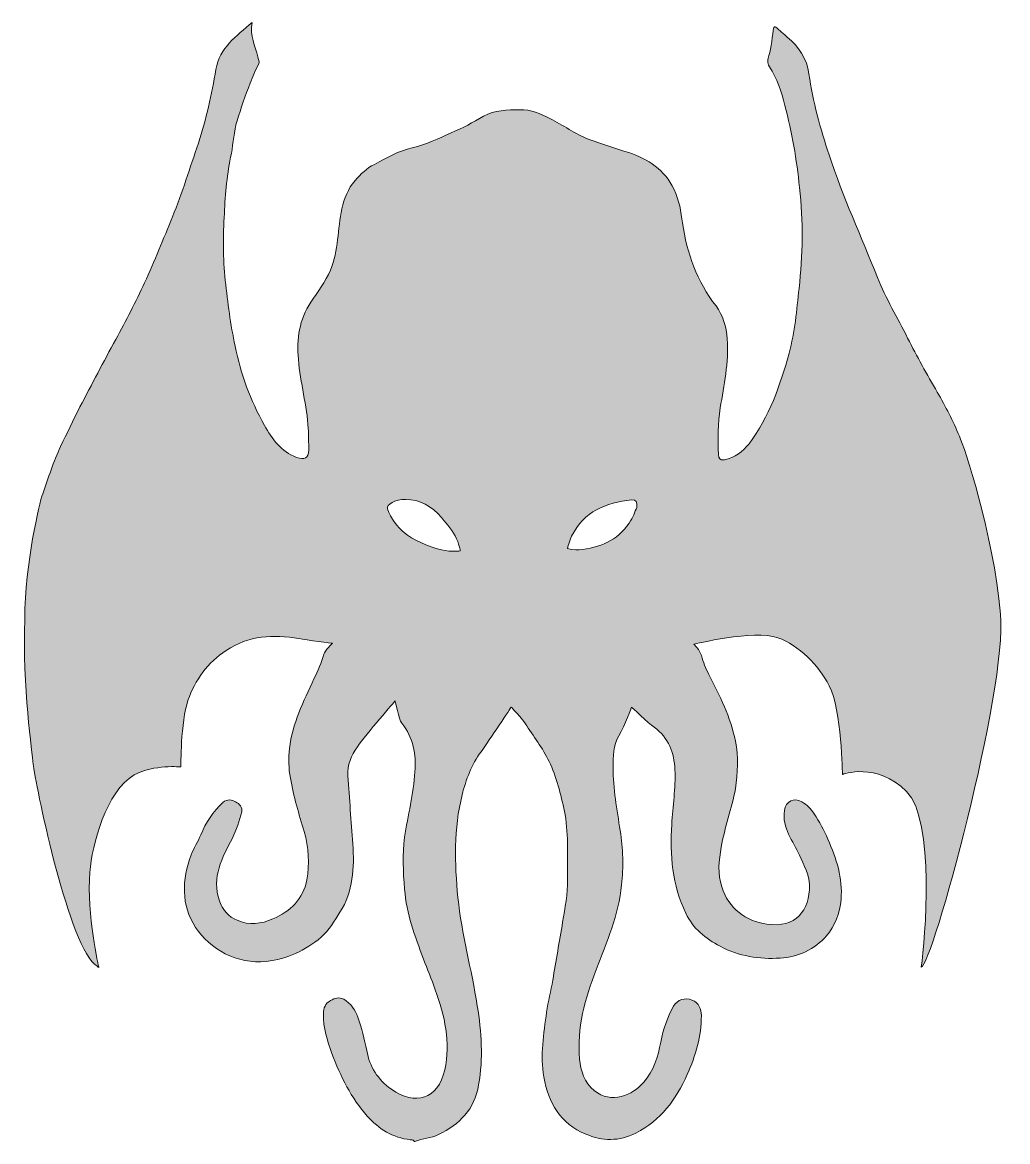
# Model space of a CAD drawing. Header units: inches. Extents: x -8.9 to 6.9, y 0.1 to 10.3.
# Drawn here: x 0.221 to 3.121, y 0.261 to 3.556 of the extents above; entities that cross this region are included whole.
import ezdxf

# ---------------------------------------------------------------- set-up
doc = ezdxf.new("R2010")
doc.units = ezdxf.units.IN
doc.header["$MEASUREMENT"] = 0
doc.layers.add('CTHULU PACK 1-10', color=7, linetype='Continuous', lineweight=0)

msp = doc.modelspace()

# ---------------------------------------------------------------- hatches: boundary and pattern name
at = {"layer": 'CTHULU PACK 1-10', "true_color": 0x020203, "transparency": 33554687}
h = msp.add_hatch(color=178, dxfattribs=at)
h.dxf.hatch_style = 2
edge = h.paths.add_edge_path()
edge.add_spline(control_points=[(2.0291, 2.1278), (2.0305, 2.1444), (2.0277, 2.1514), (2.0138, 2.15), (1.9388, 2.1417), (1.8735, 2.1167), (1.8374, 2.0431), (1.8319, 2.0319), (1.8249, 2.0069), (1.8249, 2.0069), (1.8249, 2.0069), (1.8485, 2.0014), (1.8596, 2.0028), (1.9194, 2.0097), (1.9721, 2.0292), (2.0069, 2.0819), (2.018, 2.0986), (2.0235, 2.1153), (2.0291, 2.1278)], knot_values=[0, 0, 0, 0, 1, 1, 1, 2, 2, 2, 3, 3, 3, 4, 4, 4, 5, 5, 5, 6, 6, 6, 6], degree=3, periodic=0)
edge = h.paths.add_edge_path()
edge.add_spline(control_points=[(1.3499, 2.1514), (1.3166, 2.1514), (1.2916, 2.1361), (1.2957, 2.1236), (1.3055, 2.0944), (1.3235, 2.0708), (1.3457, 2.0528), (1.3666, 2.0347), (1.4152, 2.0125), (1.4541, 2.0028), (1.4846, 1.9958), (1.5096, 2), (1.5096, 2), (1.5096, 2), (1.5069, 2.0208), (1.4944, 2.0444), (1.4832, 2.0653), (1.4624, 2.0875), (1.4541, 2.0986), (1.4263, 2.1319), (1.3888, 2.1514), (1.3499, 2.1514)], knot_values=[0, 0, 0, 0, 1, 1, 1, 2, 2, 2, 3, 3, 3, 4, 4, 4, 5, 5, 5, 6, 6, 6, 7, 7, 7, 7], degree=3, periodic=0)
edge = h.paths.add_edge_path()
edge.add_spline(control_points=[(0.2805, 2.1681), (0.2971, 2.2153), (0.3124, 2.2625), (0.3332, 2.3069), (0.3513, 2.3458), (0.3707, 2.3847), (0.3902, 2.4236), (0.4249, 2.4903), (0.4596, 2.5569), (0.4957, 2.6222), (0.5263, 2.6778), (0.5541, 2.7333), (0.5805, 2.7889), (0.6096, 2.8528), (0.636, 2.9181), (0.6624, 2.9833), (0.6916, 3.0542), (0.7138, 3.1278), (0.7388, 3.2), (0.7624, 3.2708), (0.7777, 3.3431), (0.7902, 3.4167), (0.8013, 3.4819), (0.8499, 3.5139), (0.8971, 3.5556), (0.8902, 3.5153), (0.9055, 3.4861), (0.9138, 3.4542), (0.9152, 3.4472), (0.9194, 3.4403), (0.9166, 3.4333), (0.9069, 3.4153), (0.8985, 3.3958), (0.8916, 3.3764), (0.8763, 3.3403), (0.8638, 3.3028), (0.8527, 3.2653), (0.843, 3.2347), (0.8416, 3.2014), (0.836, 3.1694), (0.8235, 3.1111), (0.818, 3.0528), (0.8152, 2.9931), (0.811, 2.9278), (0.811, 2.8611), (0.818, 2.7958), (0.8249, 2.7306), (0.8332, 2.6667), (0.8471, 2.6028), (0.8638, 2.5208), (0.8916, 2.4431), (0.9332, 2.3694), (0.9555, 2.3292), (0.9819, 2.2931), (1.0277, 2.275), (1.0513, 2.2667), (1.0624, 2.2722), (1.0638, 2.2972), (1.0638, 2.3181), (1.0624, 2.3389), (1.0624, 2.3597), (1.0582, 2.4278), (1.0388, 2.4944), (1.0332, 2.5639), (1.0277, 2.6236), (1.036, 2.6806), (1.0694, 2.7319), (1.0902, 2.7625), (1.1124, 2.7917), (1.1277, 2.8264), (1.1513, 2.8847), (1.1485, 2.9472), (1.161, 3.0069), (1.168, 3.0375), (1.1791, 3.0653), (1.1999, 3.0903), (1.2166, 3.1097), (1.2346, 3.1264), (1.2569, 3.1375), (1.293, 3.1569), (1.3291, 3.1778), (1.368, 3.1861), (1.4096, 3.1958), (1.4457, 3.2139), (1.4832, 3.2306), (1.5166, 3.2444), (1.5471, 3.2611), (1.5777, 3.2792), (1.611, 3.2986), (1.6485, 3.2972), (1.6846, 3.2986), (1.718, 3.3), (1.7457, 3.2861), (1.7735, 3.2722), (1.8124, 3.2542), (1.8471, 3.2264), (1.8888, 3.2111), (1.9277, 3.1972), (1.9666, 3.1847), (2.0055, 3.1722), (2.0638, 3.1528), (2.111, 3.1222), (2.1388, 3.0639), (2.1541, 3.0319), (2.1596, 2.9986), (2.1638, 2.9653), (2.1763, 2.875), (2.2069, 2.7931), (2.2624, 2.7208), (2.2832, 2.6931), (2.293, 2.6597), (2.2957, 2.6236), (2.2999, 2.5542), (2.286, 2.4875), (2.2749, 2.4208), (2.268, 2.375), (2.268, 2.3292), (2.2694, 2.2833), (2.2694, 2.2722), (2.2735, 2.2653), (2.2874, 2.2681), (2.318, 2.275), (2.3416, 2.2917), (2.3596, 2.3153), (2.4194, 2.3944), (2.4513, 2.4875), (2.4777, 2.5819), (2.4944, 2.6444), (2.4999, 2.7083), (2.5069, 2.7722), (2.518, 2.8708), (2.5194, 2.9694), (2.5082, 3.0694), (2.4999, 3.1514), (2.486, 3.2319), (2.4652, 3.3111), (2.4555, 3.3514), (2.4416, 3.3903), (2.4194, 3.425), (2.4124, 3.4361), (2.4138, 3.4472), (2.418, 3.4583), (2.4249, 3.4778), (2.4291, 3.5208), (2.4319, 3.5389), (2.4319, 3.5417), (2.436, 3.5444), (2.4388, 3.5417), (2.4471, 3.5333), (2.4638, 3.5194), (2.4721, 3.5125), (2.5055, 3.4847), (2.5305, 3.4486), (2.536, 3.4042), (2.5471, 3.3222), (2.5694, 3.2431), (2.5957, 3.1653), (2.636, 3.0417), (2.6902, 2.925), (2.7374, 2.8042), (2.7624, 2.7431), (2.7971, 2.6861), (2.8263, 2.6264), (2.8541, 2.5722), (2.8832, 2.5194), (2.9138, 2.4667), (2.9388, 2.425), (2.9596, 2.3819), (2.9791, 2.3375), (2.993, 2.3056), (3.0777, 2.0569), (3.0999, 1.8139), (3.1207, 1.5944), (2.8971, 0.775), (2.8666, 0.775), (2.8777, 0.8542), (2.9082, 1.2069), (2.8235, 1.2917), (2.7346, 1.3806), (2.6346, 1.3417), (2.6346, 1.3417), (2.6346, 1.3417), (2.6319, 1.5319), (2.5957, 1.6028), (2.5638, 1.6639), (2.5069, 1.7222), (2.4444, 1.7444), (2.3735, 1.7694), (2.1971, 1.725), (2.1971, 1.725), (2.1971, 1.725), (2.2152, 1.7083), (2.2194, 1.6917), (2.2249, 1.6722), (2.2319, 1.6542), (2.2416, 1.6361), (2.2735, 1.5736), (2.3055, 1.5111), (2.3194, 1.4403), (2.3291, 1.3931), (2.3263, 1.3472), (2.3194, 1.3), (2.3096, 1.2417), (2.2874, 1.1861), (2.2777, 1.1278), (2.2707, 1.0889), (2.2666, 1.0486), (2.2791, 1.0111), (2.2999, 0.9472), (2.3499, 0.9097), (2.4124, 0.9014), (2.4971, 0.8889), (2.5388, 0.9403), (2.5374, 1.0167), (2.5374, 1.0458), (2.5207, 1.075), (2.5082, 1.1042), (2.4902, 1.1458), (2.4555, 1.1833), (2.4638, 1.2361), (2.468, 1.2625), (2.4916, 1.275), (2.5152, 1.2611), (2.5305, 1.2528), (2.5416, 1.2403), (2.5513, 1.2264), (2.5666, 1.2028), (2.5805, 1.1778), (2.5916, 1.1514), (2.6166, 1.0944), (2.636, 1.0375), (2.6305, 0.9736), (2.6263, 0.9333), (2.6124, 0.8958), (2.5874, 0.8667), (2.5527, 0.8264), (2.5041, 0.8042), (2.4513, 0.8014), (2.3902, 0.7972), (2.3291, 0.8069), (2.2749, 0.8361), (2.2319, 0.8583), (2.1944, 0.8889), (2.1735, 0.9333), (2.1332, 1.0167), (2.1263, 1.1056), (2.1319, 1.1944), (2.1346, 1.2486), (2.1444, 1.3014), (2.1416, 1.3556), (2.1388, 1.4056), (2.1235, 1.45), (2.0805, 1.4806), (2.0624, 1.4931), (2.0138, 1.5403), (2.0138, 1.5403), (2.0138, 1.5403), (1.9944, 1.4861), (1.9763, 1.4556), (1.9596, 1.4264), (1.9596, 1.3958), (1.9596, 1.3625), (1.9596, 1.3), (1.9707, 1.2389), (1.9805, 1.1764), (1.9888, 1.1236), (1.9902, 1.0694), (1.9846, 1.0167), (1.9763, 0.9292), (1.9402, 0.8486), (1.9096, 0.7667), (1.8763, 0.6819), (1.8527, 0.5958), (1.861, 0.5042), (1.8638, 0.4694), (1.8749, 0.4361), (1.9041, 0.4111), (1.9527, 0.3708), (2.018, 0.3972), (2.0499, 0.4361), (2.0791, 0.4694), (2.0916, 0.5111), (2.0999, 0.5542), (2.1069, 0.5917), (2.1194, 0.6264), (2.1374, 0.6597), (2.1485, 0.6792), (2.1721, 0.6861), (2.1916, 0.6778), (2.2124, 0.6694), (2.2194, 0.6514), (2.2194, 0.6319), (2.2194, 0.5708), (2.2027, 0.5153), (2.1777, 0.4583), (2.1444, 0.3847), (2.0999, 0.3236), (2.0263, 0.2861), (1.9777, 0.2611), (1.9277, 0.2625), (1.8791, 0.2833), (1.8041, 0.3139), (1.7694, 0.375), (1.7555, 0.4514), (1.7444, 0.5153), (1.7555, 0.5792), (1.7638, 0.6417), (1.768, 0.6736), (1.7763, 0.7042), (1.7819, 0.7361), (1.7916, 0.7931), (1.8013, 0.85), (1.811, 0.9069), (1.818, 0.9486), (1.8263, 0.9903), (1.8249, 1.0333), (1.8249, 1.0972), (1.8291, 1.1597), (1.818, 1.2236), (1.8082, 1.275), (1.7957, 1.325), (1.7749, 1.3722), (1.7569, 1.4125), (1.7291, 1.4486), (1.7055, 1.4847), (1.6916, 1.5069), (1.6596, 1.5403), (1.6596, 1.5403), (1.6596, 1.5403), (1.5957, 1.443), (1.5707, 1.4083), (1.543, 1.3708), (1.5263, 1.3264), (1.5152, 1.2819), (1.4902, 1.1819), (1.493, 1.0806), (1.5027, 0.9792), (1.5138, 0.8722), (1.543, 0.7681), (1.5596, 0.6611), (1.5721, 0.5833), (1.5777, 0.5069), (1.5638, 0.4278), (1.5513, 0.3556), (1.5082, 0.3125), (1.4457, 0.2819), (1.4235, 0.2708), (1.3985, 0.2708), (1.3763, 0.2611), (1.3749, 0.2611), (1.3749, 0.2611), (1.3735, 0.2625), (1.3707, 0.2667), (1.3666, 0.2667), (1.3624, 0.2667), (1.311, 0.2722), (1.2694, 0.2986), (1.236, 0.3361), (1.1888, 0.3889), (1.1569, 0.4528), (1.1319, 0.5208), (1.118, 0.5583), (1.1055, 0.5958), (1.1069, 0.6375), (1.1069, 0.6542), (1.1124, 0.668), (1.1277, 0.6764), (1.1402, 0.6833), (1.1527, 0.6875), (1.1666, 0.6805), (1.1874, 0.668), (1.2013, 0.6486), (1.2082, 0.6278), (1.2194, 0.5958), (1.2277, 0.5625), (1.2346, 0.5292), (1.243, 0.4806), (1.2666, 0.4444), (1.3069, 0.4153), (1.3763, 0.3667), (1.4444, 0.3847), (1.4638, 0.4722), (1.4819, 0.5528), (1.4638, 0.6319), (1.436, 0.7083), (1.4249, 0.7389), (1.4124, 0.7694), (1.4013, 0.7986), (1.3763, 0.8653), (1.3513, 0.9319), (1.3457, 1.0042), (1.3416, 1.0555), (1.3388, 1.1069), (1.3457, 1.1569), (1.3555, 1.2208), (1.3721, 1.2847), (1.3763, 1.35), (1.3805, 1.4), (1.3721, 1.45), (1.3374, 1.493), (1.3291, 1.5042), (1.318, 1.5583), (1.318, 1.5583), (1.318, 1.5583), (1.2332, 1.4611), (1.2069, 1.4236), (1.1888, 1.3972), (1.1763, 1.3708), (1.1791, 1.3375), (1.1846, 1.2708), (1.1874, 1.2042), (1.193, 1.1375), (1.1985, 1.0667), (1.1944, 0.9972), (1.1555, 0.9361), (1.1388, 0.9097), (1.1235, 0.8833), (1.0999, 0.8625), (1.0527, 0.8236), (1.0013, 0.7986), (0.9388, 0.7917), (0.8527, 0.7819), (0.7721, 0.8278), (0.7305, 0.8917), (0.6874, 0.9583), (0.6902, 1.0319), (0.718, 1.1056), (0.7249, 1.125), (0.7374, 1.1431), (0.7457, 1.1639), (0.761, 1.2), (0.7819, 1.2333), (0.811, 1.2597), (0.8235, 1.2708), (0.8374, 1.2667), (0.8485, 1.2611), (0.8596, 1.2555), (0.8694, 1.2444), (0.8666, 1.2319), (0.8596, 1.2056), (0.8513, 1.1792), (0.8388, 1.1542), (0.8096, 1.0972), (0.7763, 1.0403), (0.8013, 0.9694), (0.811, 0.9403), (0.8277, 0.9236), (0.8527, 0.9125), (0.8888, 0.8972), (0.9235, 0.9014), (0.9582, 0.9167), (1.0096, 0.9389), (1.0471, 0.975), (1.0582, 1.0319), (1.0666, 1.0792), (1.0638, 1.1264), (1.0499, 1.1736), (1.0346, 1.225), (1.0194, 1.2778), (1.0096, 1.3306), (1.0041, 1.3597), (1.0041, 1.3889), (1.0069, 1.4181), (1.0152, 1.4917), (1.0485, 1.5569), (1.0791, 1.6236), (1.0902, 1.6472), (1.1013, 1.6708), (1.1082, 1.6958), (1.111, 1.7056), (1.1332, 1.7278), (1.1332, 1.7278), (1.1332, 1.7278), (1.0569, 1.7375), (1.0346, 1.7417), (0.9596, 1.7542), (0.8874, 1.7514), (0.8207, 1.7069), (0.7666, 1.6708), (0.7291, 1.6208), (0.7082, 1.5597), (0.686, 1.4958), (0.6874, 1.3639), (0.6874, 1.3639), (0.6874, 1.3639), (0.6082, 1.3722), (0.5499, 1.3403), (0.468, 1.2931), (0.4249, 1.1333), (0.4194, 1.0542), (0.4096, 0.9278), (0.4457, 0.7736), (0.4457, 0.7736), (0.4457, 0.7736), (0.436, 0.7819), (0.4332, 0.7833), (0.3499, 0.8611), (0.2582, 1.3208), (0.2527, 1.3722), (0.2499, 1.4028), (0.2207, 1.6028), (0.2277, 1.7986), (0.2291, 1.9667), (0.2707, 2.1389), (0.2805, 2.1681)], knot_values=[0, 0, 0, 0, 1, 1, 1, 2, 2, 2, 3, 3, 3, 4, 4, 4, 5, 5, 5, 6, 6, 6, 7, 7, 7, 8, 8, 8, 9, 9, 9, 10, 10, 10, 11, 11, 11, 12, 12, 12, 13, 13, 13, 14, 14, 14, 15, 15, 15, 16, 16, 16, 17, 17, 17, 18, 18, 18, 19, 19, 19, 20, 20, 20, 21, 21, 21, 22, 22, 22, 23, 23, 23, 24, 24, 24, 25, 25, 25, 26, 26, 26, 27, 27, 27, 28, 28, 28, 29, 29, 29, 30, 30, 30, 31, 31, 31, 32, 32, 32, 33, 33, 33, 34, 34, 34, 35, 35, 35, 36, 36, 36, 37, 37, 37, 38, 38, 38, 39, 39, 39, 40, 40, 40, 41, 41, 41, 42, 42, 42, 43, 43, 43, 44, 44, 44, 45, 45, 45, 46, 46, 46, 47, 47, 47, 48, 48, 48, 49, 49, 49, 50, 50, 50, 51, 51, 51, 52, 52, 52, 53, 53, 53, 54, 54, 54, 55, 55, 55, 56, 56, 56, 57, 57, 57, 58, 58, 58, 59, 59, 59, 60, 60, 60, 61, 61, 61, 62, 62, 62, 63, 63, 63, 64, 64, 64, 65, 65, 65, 66, 66, 66, 67, 67, 67, 68, 68, 68, 69, 69, 69, 70, 70, 70, 71, 71, 71, 72, 72, 72, 73, 73, 73, 74, 74, 74, 75, 75, 75, 76, 76, 76, 77, 77, 77, 78, 78, 78, 79, 79, 79, 80, 80, 80, 81, 81, 81, 82, 82, 82, 83, 83, 83, 84, 84, 84, 85, 85, 85, 86, 86, 86, 87, 87, 87, 88, 88, 88, 89, 89, 89, 90, 90, 90, 91, 91, 91, 92, 92, 92, 93, 93, 93, 94, 94, 94, 95, 95, 95, 96, 96, 96, 97, 97, 97, 98, 98, 98, 99, 99, 99, 100, 100, 100, 101, 101, 101, 102, 102, 102, 103, 103, 103, 104, 104, 104, 105, 105, 105, 106, 106, 106, 107, 107, 107, 108, 108, 108, 109, 109, 109, 110, 110, 110, 111, 111, 111, 112, 112, 112, 113, 113, 113, 114, 114, 114, 115, 115, 115, 116, 116, 116, 117, 117, 117, 118, 118, 118, 119, 119, 119, 120, 120, 120, 121, 121, 121, 122, 122, 122, 123, 123, 123, 124, 124, 124, 125, 125, 125, 126, 126, 126, 127, 127, 127, 128, 128, 128, 129, 129, 129, 130, 130, 130, 131, 131, 131, 132, 132, 132, 133, 133, 133, 134, 134, 134, 135, 135, 135, 136, 136, 136, 137, 137, 137, 138, 138, 138, 139, 139, 139, 140, 140, 140, 141, 141, 141, 142, 142, 142, 143, 143, 143, 144, 144, 144, 145, 145, 145, 146, 146, 146, 147, 147, 147, 148, 148, 148, 149, 149, 149, 150, 150, 150, 151, 151, 151, 152, 152, 152, 153, 153, 153, 154, 154, 154, 155, 155, 155, 156, 156, 156, 157, 157, 157, 158, 158, 158, 159, 159, 159, 160, 160, 160, 161, 161, 161, 162, 162, 162, 163, 163, 163, 164, 164, 164, 165, 165, 165, 166, 166, 166, 167, 167, 167, 168, 168, 168, 168], degree=3, periodic=0)

# ---------------------------------------------------------------- linework, layer by layer
at = {"layer": 'CTHULU PACK 1-10'}
for points, knots in [([(0.2805, 2.1681), (0.2971, 2.2153), (0.3124, 2.2625), (0.3332, 2.3069), (0.3513, 2.3458), (0.3707, 2.3847), (0.3902, 2.4236), (0.4249, 2.4903), (0.4596, 2.5569), (0.4957, 2.6222), (0.5263, 2.6778), (0.5541, 2.7333), (0.5805, 2.7889), (0.6096, 2.8528), (0.636, 2.9181), (0.6624, 2.9833), (0.6916, 3.0542), (0.7138, 3.1278), (0.7388, 3.2), (0.7624, 3.2708), (0.7777, 3.3431), (0.7902, 3.4167), (0.8013, 3.4819), (0.8499, 3.5139), (0.8971, 3.5556), (0.8902, 3.5153), (0.9055, 3.4861), (0.9138, 3.4542), (0.9152, 3.4472), (0.9194, 3.4403), (0.9166, 3.4333), (0.9069, 3.4153), (0.8985, 3.3958), (0.8916, 3.3764), (0.8763, 3.3403), (0.8638, 3.3028), (0.8527, 3.2653), (0.843, 3.2347), (0.8416, 3.2014), (0.836, 3.1694), (0.8235, 3.1111), (0.818, 3.0528), (0.8152, 2.9931), (0.811, 2.9278), (0.811, 2.8611), (0.818, 2.7958), (0.8249, 2.7306), (0.8332, 2.6667), (0.8471, 2.6028), (0.8638, 2.5208), (0.8916, 2.4431), (0.9332, 2.3694), (0.9555, 2.3292), (0.9819, 2.2931), (1.0277, 2.275), (1.0513, 2.2667), (1.0624, 2.2722), (1.0638, 2.2972), (1.0638, 2.3181), (1.0624, 2.3389), (1.0624, 2.3597), (1.0582, 2.4278), (1.0388, 2.4944), (1.0332, 2.5639), (1.0277, 2.6236), (1.036, 2.6806), (1.0694, 2.7319), (1.0902, 2.7625), (1.1124, 2.7917), (1.1277, 2.8264), (1.1513, 2.8847), (1.1485, 2.9472), (1.161, 3.0069), (1.168, 3.0375), (1.1791, 3.0653), (1.1999, 3.0903), (1.2166, 3.1097), (1.2346, 3.1264), (1.2569, 3.1375), (1.293, 3.1569), (1.3291, 3.1778), (1.368, 3.1861), (1.4096, 3.1958), (1.4457, 3.2139), (1.4832, 3.2306), (1.5166, 3.2444), (1.5471, 3.2611), (1.5777, 3.2792), (1.611, 3.2986), (1.6485, 3.2972), (1.6846, 3.2986), (1.718, 3.3), (1.7457, 3.2861), (1.7735, 3.2722), (1.8124, 3.2542), (1.8471, 3.2264), (1.8888, 3.2111), (1.9277, 3.1972), (1.9666, 3.1847), (2.0055, 3.1722), (2.0638, 3.1528), (2.111, 3.1222), (2.1388, 3.0639), (2.1541, 3.0319), (2.1596, 2.9986), (2.1638, 2.9653), (2.1763, 2.875), (2.2069, 2.7931), (2.2624, 2.7208), (2.2832, 2.6931), (2.293, 2.6597), (2.2957, 2.6236), (2.2999, 2.5542), (2.286, 2.4875), (2.2749, 2.4208), (2.268, 2.375), (2.268, 2.3292), (2.2694, 2.2833), (2.2694, 2.2722), (2.2735, 2.2653), (2.2874, 2.2681), (2.318, 2.275), (2.3416, 2.2917), (2.3596, 2.3153), (2.4194, 2.3944), (2.4513, 2.4875), (2.4777, 2.5819), (2.4944, 2.6444), (2.4999, 2.7083), (2.5069, 2.7722), (2.518, 2.8708), (2.5194, 2.9694), (2.5082, 3.0694), (2.4999, 3.1514), (2.486, 3.2319), (2.4652, 3.3111), (2.4555, 3.3514), (2.4416, 3.3903), (2.4194, 3.425), (2.4124, 3.4361), (2.4138, 3.4472), (2.418, 3.4583), (2.4249, 3.4778), (2.4291, 3.5208), (2.4319, 3.5389), (2.4319, 3.5417), (2.436, 3.5444), (2.4388, 3.5417), (2.4471, 3.5333), (2.4638, 3.5194), (2.4721, 3.5125), (2.5055, 3.4847), (2.5305, 3.4486), (2.536, 3.4042), (2.5471, 3.3222), (2.5694, 3.2431), (2.5957, 3.1653), (2.636, 3.0417), (2.6902, 2.925), (2.7374, 2.8042), (2.7624, 2.7431), (2.7971, 2.6861), (2.8263, 2.6264), (2.8541, 2.5722), (2.8832, 2.5194), (2.9138, 2.4667), (2.9388, 2.425), (2.9596, 2.3819), (2.9791, 2.3375), (2.993, 2.3056), (3.0777, 2.0569), (3.0999, 1.8139), (3.1207, 1.5944), (2.8971, 0.775), (2.8666, 0.775), (2.8777, 0.8542), (2.9082, 1.2069), (2.8235, 1.2917), (2.7346, 1.3806), (2.6346, 1.3417), (2.6346, 1.3417), (2.6346, 1.3417), (2.6319, 1.5319), (2.5957, 1.6028), (2.5638, 1.6639), (2.5069, 1.7222), (2.4444, 1.7444), (2.3735, 1.7694), (2.1971, 1.725), (2.1971, 1.725), (2.1971, 1.725), (2.2152, 1.7083), (2.2194, 1.6917), (2.2249, 1.6722), (2.2319, 1.6542), (2.2416, 1.6361), (2.2735, 1.5736), (2.3055, 1.5111), (2.3194, 1.4403), (2.3291, 1.3931), (2.3263, 1.3472), (2.3194, 1.3), (2.3096, 1.2417), (2.2874, 1.1861), (2.2777, 1.1278), (2.2707, 1.0889), (2.2666, 1.0486), (2.2791, 1.0111), (2.2999, 0.9472), (2.3499, 0.9097), (2.4124, 0.9014), (2.4971, 0.8889), (2.5388, 0.9403), (2.5374, 1.0167), (2.5374, 1.0458), (2.5207, 1.075), (2.5082, 1.1042), (2.4902, 1.1458), (2.4555, 1.1833), (2.4638, 1.2361), (2.468, 1.2625), (2.4916, 1.275), (2.5152, 1.2611), (2.5305, 1.2528), (2.5416, 1.2403), (2.5513, 1.2264), (2.5666, 1.2028), (2.5805, 1.1778), (2.5916, 1.1514), (2.6166, 1.0944), (2.636, 1.0375), (2.6305, 0.9736), (2.6263, 0.9333), (2.6124, 0.8958), (2.5874, 0.8667), (2.5527, 0.8264), (2.5041, 0.8042), (2.4513, 0.8014), (2.3902, 0.7972), (2.3291, 0.8069), (2.2749, 0.8361), (2.2319, 0.8583), (2.1944, 0.8889), (2.1735, 0.9333), (2.1332, 1.0167), (2.1263, 1.1056), (2.1319, 1.1944), (2.1346, 1.2486), (2.1444, 1.3014), (2.1416, 1.3556), (2.1388, 1.4056), (2.1235, 1.45), (2.0805, 1.4806), (2.0624, 1.4931), (2.0138, 1.5403), (2.0138, 1.5403), (2.0138, 1.5403), (1.9944, 1.4861), (1.9763, 1.4556), (1.9596, 1.4264), (1.9596, 1.3958), (1.9596, 1.3625), (1.9596, 1.3), (1.9707, 1.2389), (1.9805, 1.1764), (1.9888, 1.1236), (1.9902, 1.0694), (1.9846, 1.0167), (1.9763, 0.9292), (1.9402, 0.8486), (1.9096, 0.7667), (1.8763, 0.6819), (1.8527, 0.5958), (1.861, 0.5042), (1.8638, 0.4694), (1.8749, 0.4361), (1.9041, 0.4111), (1.9527, 0.3708), (2.018, 0.3972), (2.0499, 0.4361), (2.0791, 0.4694), (2.0916, 0.5111), (2.0999, 0.5542), (2.1069, 0.5917), (2.1194, 0.6264), (2.1374, 0.6597), (2.1485, 0.6792), (2.1721, 0.6861), (2.1916, 0.6778), (2.2124, 0.6694), (2.2194, 0.6514), (2.2194, 0.6319), (2.2194, 0.5708), (2.2027, 0.5153), (2.1777, 0.4583), (2.1444, 0.3847), (2.0999, 0.3236), (2.0263, 0.2861), (1.9777, 0.2611), (1.9277, 0.2625), (1.8791, 0.2833), (1.8041, 0.3139), (1.7694, 0.375), (1.7555, 0.4514), (1.7444, 0.5153), (1.7555, 0.5792), (1.7638, 0.6417), (1.768, 0.6736), (1.7763, 0.7042), (1.7819, 0.7361), (1.7916, 0.7931), (1.8013, 0.85), (1.811, 0.9069), (1.818, 0.9486), (1.8263, 0.9903), (1.8249, 1.0333), (1.8249, 1.0972), (1.8291, 1.1597), (1.818, 1.2236), (1.8082, 1.275), (1.7957, 1.325), (1.7749, 1.3722), (1.7569, 1.4125), (1.7291, 1.4486), (1.7055, 1.4847), (1.6916, 1.5069), (1.6596, 1.5403), (1.6596, 1.5403), (1.6596, 1.5403), (1.5957, 1.443), (1.5707, 1.4083), (1.543, 1.3708), (1.5263, 1.3264), (1.5152, 1.2819), (1.4902, 1.1819), (1.493, 1.0806), (1.5027, 0.9792), (1.5138, 0.8722), (1.543, 0.7681), (1.5596, 0.6611), (1.5721, 0.5833), (1.5777, 0.5069), (1.5638, 0.4278), (1.5513, 0.3556), (1.5082, 0.3125), (1.4457, 0.2819), (1.4235, 0.2708), (1.3985, 0.2708), (1.3763, 0.2611), (1.3749, 0.2611), (1.3749, 0.2611), (1.3735, 0.2625), (1.3707, 0.2667), (1.3666, 0.2667), (1.3624, 0.2667), (1.311, 0.2722), (1.2694, 0.2986), (1.236, 0.3361), (1.1888, 0.3889), (1.1569, 0.4528), (1.1319, 0.5208), (1.118, 0.5583), (1.1055, 0.5958), (1.1069, 0.6375), (1.1069, 0.6542), (1.1124, 0.668), (1.1277, 0.6764), (1.1402, 0.6833), (1.1527, 0.6875), (1.1666, 0.6805), (1.1874, 0.668), (1.2013, 0.6486), (1.2082, 0.6278), (1.2194, 0.5958), (1.2277, 0.5625), (1.2346, 0.5292), (1.243, 0.4806), (1.2666, 0.4444), (1.3069, 0.4153), (1.3763, 0.3667), (1.4444, 0.3847), (1.4638, 0.4722), (1.4819, 0.5528), (1.4638, 0.6319), (1.436, 0.7083), (1.4249, 0.7389), (1.4124, 0.7694), (1.4013, 0.7986), (1.3763, 0.8653), (1.3513, 0.9319), (1.3457, 1.0042), (1.3416, 1.0555), (1.3388, 1.1069), (1.3457, 1.1569), (1.3555, 1.2208), (1.3721, 1.2847), (1.3763, 1.35), (1.3805, 1.4), (1.3721, 1.45), (1.3374, 1.493), (1.3291, 1.5042), (1.318, 1.5583), (1.318, 1.5583), (1.318, 1.5583), (1.2332, 1.4611), (1.2069, 1.4236), (1.1888, 1.3972), (1.1763, 1.3708), (1.1791, 1.3375), (1.1846, 1.2708), (1.1874, 1.2042), (1.193, 1.1375), (1.1985, 1.0667), (1.1944, 0.9972), (1.1555, 0.9361), (1.1388, 0.9097), (1.1235, 0.8833), (1.0999, 0.8625), (1.0527, 0.8236), (1.0013, 0.7986), (0.9388, 0.7917), (0.8527, 0.7819), (0.7721, 0.8278), (0.7305, 0.8917), (0.6874, 0.9583), (0.6902, 1.0319), (0.718, 1.1056), (0.7249, 1.125), (0.7374, 1.1431), (0.7457, 1.1639), (0.761, 1.2), (0.7819, 1.2333), (0.811, 1.2597), (0.8235, 1.2708), (0.8374, 1.2667), (0.8485, 1.2611), (0.8596, 1.2555), (0.8694, 1.2444), (0.8666, 1.2319), (0.8596, 1.2056), (0.8513, 1.1792), (0.8388, 1.1542), (0.8096, 1.0972), (0.7763, 1.0403), (0.8013, 0.9694), (0.811, 0.9403), (0.8277, 0.9236), (0.8527, 0.9125), (0.8888, 0.8972), (0.9235, 0.9014), (0.9582, 0.9167), (1.0096, 0.9389), (1.0471, 0.975), (1.0582, 1.0319), (1.0666, 1.0792), (1.0638, 1.1264), (1.0499, 1.1736), (1.0346, 1.225), (1.0194, 1.2778), (1.0096, 1.3306), (1.0041, 1.3597), (1.0041, 1.3889), (1.0069, 1.4181), (1.0152, 1.4917), (1.0485, 1.5569), (1.0791, 1.6236), (1.0902, 1.6472), (1.1013, 1.6708), (1.1082, 1.6958), (1.111, 1.7056), (1.1332, 1.7278), (1.1332, 1.7278), (1.1332, 1.7278), (1.0569, 1.7375), (1.0346, 1.7417), (0.9596, 1.7542), (0.8874, 1.7514), (0.8207, 1.7069), (0.7666, 1.6708), (0.7291, 1.6208), (0.7082, 1.5597), (0.686, 1.4958), (0.6874, 1.3639), (0.6874, 1.3639), (0.6874, 1.3639), (0.6082, 1.3722), (0.5499, 1.3403), (0.468, 1.2931), (0.4249, 1.1333), (0.4194, 1.0542), (0.4096, 0.9278), (0.4457, 0.7736), (0.4457, 0.7736), (0.4457, 0.7736), (0.436, 0.7819), (0.4332, 0.7833), (0.3499, 0.8611), (0.2582, 1.3208), (0.2527, 1.3722), (0.2499, 1.4028), (0.2207, 1.6028), (0.2277, 1.7986), (0.2291, 1.9667), (0.2707, 2.1389), (0.2805, 2.1681)], [0, 0, 0, 0, 1, 1, 1, 2, 2, 2, 3, 3, 3, 4, 4, 4, 5, 5, 5, 6, 6, 6, 7, 7, 7, 8, 8, 8, 9, 9, 9, 10, 10, 10, 11, 11, 11, 12, 12, 12, 13, 13, 13, 14, 14, 14, 15, 15, 15, 16, 16, 16, 17, 17, 17, 18, 18, 18, 19, 19, 19, 20, 20, 20, 21, 21, 21, 22, 22, 22, 23, 23, 23, 24, 24, 24, 25, 25, 25, 26, 26, 26, 27, 27, 27, 28, 28, 28, 29, 29, 29, 30, 30, 30, 31, 31, 31, 32, 32, 32, 33, 33, 33, 34, 34, 34, 35, 35, 35, 36, 36, 36, 37, 37, 37, 38, 38, 38, 39, 39, 39, 40, 40, 40, 41, 41, 41, 42, 42, 42, 43, 43, 43, 44, 44, 44, 45, 45, 45, 46, 46, 46, 47, 47, 47, 48, 48, 48, 49, 49, 49, 50, 50, 50, 51, 51, 51, 52, 52, 52, 53, 53, 53, 54, 54, 54, 55, 55, 55, 56, 56, 56, 57, 57, 57, 58, 58, 58, 59, 59, 59, 60, 60, 60, 61, 61, 61, 62, 62, 62, 63, 63, 63, 64, 64, 64, 65, 65, 65, 66, 66, 66, 67, 67, 67, 68, 68, 68, 69, 69, 69, 70, 70, 70, 71, 71, 71, 72, 72, 72, 73, 73, 73, 74, 74, 74, 75, 75, 75, 76, 76, 76, 77, 77, 77, 78, 78, 78, 79, 79, 79, 80, 80, 80, 81, 81, 81, 82, 82, 82, 83, 83, 83, 84, 84, 84, 85, 85, 85, 86, 86, 86, 87, 87, 87, 88, 88, 88, 89, 89, 89, 90, 90, 90, 91, 91, 91, 92, 92, 92, 93, 93, 93, 94, 94, 94, 95, 95, 95, 96, 96, 96, 97, 97, 97, 98, 98, 98, 99, 99, 99, 100, 100, 100, 101, 101, 101, 102, 102, 102, 103, 103, 103, 104, 104, 104, 105, 105, 105, 106, 106, 106, 107, 107, 107, 108, 108, 108, 109, 109, 109, 110, 110, 110, 111, 111, 111, 112, 112, 112, 113, 113, 113, 114, 114, 114, 115, 115, 115, 116, 116, 116, 117, 117, 117, 118, 118, 118, 119, 119, 119, 120, 120, 120, 121, 121, 121, 122, 122, 122, 123, 123, 123, 124, 124, 124, 125, 125, 125, 126, 126, 126, 127, 127, 127, 128, 128, 128, 129, 129, 129, 130, 130, 130, 131, 131, 131, 132, 132, 132, 133, 133, 133, 134, 134, 134, 135, 135, 135, 136, 136, 136, 137, 137, 137, 138, 138, 138, 139, 139, 139, 140, 140, 140, 141, 141, 141, 142, 142, 142, 143, 143, 143, 144, 144, 144, 145, 145, 145, 146, 146, 146, 147, 147, 147, 148, 148, 148, 149, 149, 149, 150, 150, 150, 151, 151, 151, 152, 152, 152, 153, 153, 153, 154, 154, 154, 155, 155, 155, 156, 156, 156, 157, 157, 157, 158, 158, 158, 159, 159, 159, 160, 160, 160, 161, 161, 161, 162, 162, 162, 163, 163, 163, 164, 164, 164, 165, 165, 165, 166, 166, 166, 167, 167, 167, 168, 168, 168, 168]), ([(1.3499, 2.1514), (1.3166, 2.1514), (1.2916, 2.1361), (1.2957, 2.1236), (1.3055, 2.0944), (1.3235, 2.0708), (1.3457, 2.0528), (1.3666, 2.0347), (1.4152, 2.0125), (1.4541, 2.0028), (1.4846, 1.9958), (1.5096, 2), (1.5096, 2), (1.5096, 2), (1.5069, 2.0208), (1.4944, 2.0444), (1.4832, 2.0653), (1.4624, 2.0875), (1.4541, 2.0986), (1.4263, 2.1319), (1.3888, 2.1514), (1.3499, 2.1514)], [0, 0, 0, 0, 1, 1, 1, 2, 2, 2, 3, 3, 3, 4, 4, 4, 5, 5, 5, 6, 6, 6, 7, 7, 7, 7]), ([(2.0291, 2.1278), (2.0305, 2.1444), (2.0277, 2.1514), (2.0138, 2.15), (1.9388, 2.1417), (1.8735, 2.1167), (1.8374, 2.0431), (1.8319, 2.0319), (1.8249, 2.0069), (1.8249, 2.0069), (1.8249, 2.0069), (1.8485, 2.0014), (1.8596, 2.0028), (1.9194, 2.0097), (1.9721, 2.0292), (2.0069, 2.0819), (2.018, 2.0986), (2.0235, 2.1153), (2.0291, 2.1278)], [0, 0, 0, 0, 1, 1, 1, 2, 2, 2, 3, 3, 3, 4, 4, 4, 5, 5, 5, 6, 6, 6, 6])]:
    msp.add_open_spline(points, degree=3, knots=knots, dxfattribs=at)

doc.saveas('drawing.dxf')
